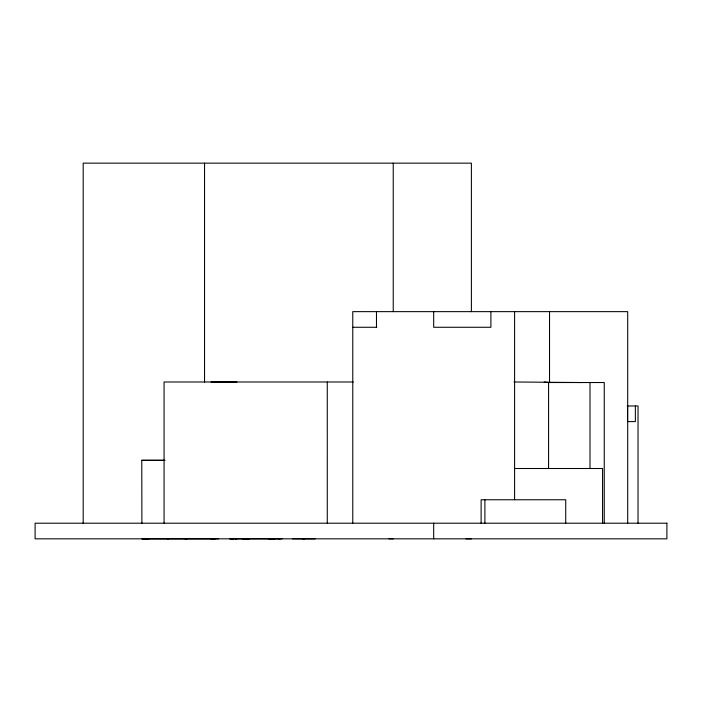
<?xml version="1.0" encoding="UTF-8"?>
<svg xmlns="http://www.w3.org/2000/svg" width="702" height="702" viewBox="0 0 702 702"><rect width="100%" height="100%" fill="white"/><g stroke="black" fill="none" stroke-linecap="round" stroke-linejoin="round"><path stroke-width="1.05" d="M204.545 382.397L204.545 163.154M185.038 538.829L187.18 538.767M302.781 538.838L304.808 538.785M145.332 538.776L141.918 538.838L149.008 538.838M141.892 523.569L141.778 460.301L163.952 460.293M210.96 381.985L236.925 381.985M210.969 538.838L218.629 538.785M275.14 538.785L235.258 538.785M215.295 538.846L145.393 538.846M278.791 538.838L280.019 538.829L278.948 538.829M352.773 327.272L376.825 327.272M353.343 381.985L164.066 381.985L164.075 523.201M513.996 381.985L581.914 382.529M627.176 405.975L638.03 405.975L638.03 523.201M165.067 460.31L141.778 460.301M514.557 468.497L602.57 468.497L602.57 523.201M268.603 538.829L282.134 538.838M466.058 538.838L471.384 538.838M242.251 538.838L249.245 538.846M292.418 538.785L315.075 538.838M167.278 538.838L168.462 538.838M230.519 538.785L236.925 538.838M229.387 538.785L233.59 538.838M388.943 538.776L393.234 538.838M544.208 381.985L548.578 382.529L604.246 382.529L604.246 523.201M635.363 405.975L635.363 421.604L627.553 421.604L627.553 405.975M627.693 523.201L627.693 311.644L352.773 311.644L352.773 523.201M589.996 382.529L589.996 468.497M565.724 523.201L565.724 499.763L481.124 499.763L481.124 523.201M549.534 311.644L549.534 381.985L548.578 382.529L548.578 468.497M514.592 311.644L514.592 499.763M490.9 311.644L490.9 327.272L433.687 327.272L433.687 311.644M484.898 499.763L484.898 523.201M471.384 311.644L471.384 163.154L83.187 163.154L83.187 523.499M433.687 523.201L433.687 538.838M393.234 163.154L393.234 311.644M376.474 311.644L376.474 327.272M327.272 381.985L327.281 523.201M666.9 523.201L35.1 523.201L35.1 538.838L666.9 538.838L666.9 523.201"/></g></svg>
